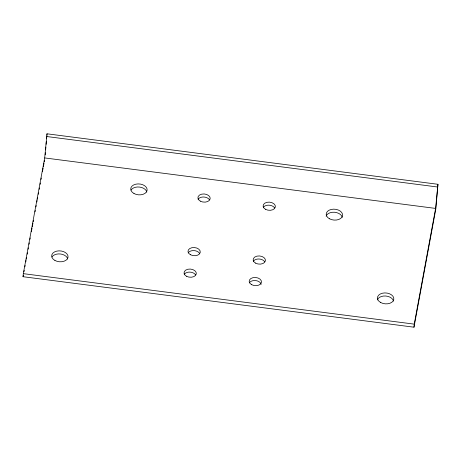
<?xml version="1.0" encoding="UTF-8"?>
<svg xmlns="http://www.w3.org/2000/svg" width="461" height="461" viewBox="0 0 461 461"><rect width="100%" height="100%" fill="white"/><g stroke="black" fill="none" stroke-linecap="round" stroke-linejoin="round"><path stroke-width="0.69" d="M23.05 276.709L23.315 273.65L44.682 157.933L47.016 133.805L437.95 184.291L435.847 208.793L413.984 327.195L23.05 276.709L23.309 275.303M45.218 154.81L45.397 152.706M45.639 149.906L45.875 147.105M46.117 144.305L46.354 141.504M46.596 138.703L46.774 136.606M46.895 135.206L47.016 133.805M413.984 327.195L414.249 324.135L435.616 208.418L437.95 184.291M23.96 271.777L24.22 270.365M24.871 266.844L25.13 265.432M25.781 261.911L26.041 260.5M26.306 259.094L26.565 257.682M27.216 254.155L27.476 252.749M28.127 249.222L28.386 247.816M29.037 244.29L29.297 242.884M29.948 239.357L30.207 237.945M31.383 231.606L32.028 228.08M32.293 226.674L32.944 223.147M33.204 221.735L33.463 220.329M35.024 211.87L35.284 210.464M35.935 206.937L36.194 205.525M36.845 202.004L37.105 200.593M37.37 199.187L37.629 197.775M38.28 194.254L38.54 192.842M39.191 189.315L39.45 187.909M40.101 184.383L40.361 182.977M41.012 179.45L41.271 178.038M42.441 171.699L43.092 168.173M43.351 166.767L44.002 163.24M44.268 161.828L44.527 160.422M46.521 136.496L437.454 186.982M44.682 157.933L435.616 208.418M23.315 273.65L414.249 324.135M249.361 282.824A6.166 4.091 4.9 0 1 255.815 280.593A6.166 4.091 4.9 0 1 261.162 284.351M184.21 274.41A6.166 4.091 4.9 0 1 189.857 272.111A6.166 4.091 4.9 0 1 195.579 274.883M253.337 261.295A6.166 4.091 4.9 0 1 258.99 259.001A6.166 4.091 4.9 0 1 264.706 261.767M188.18 252.882A6.166 4.091 4.9 0 1 193.833 250.588A6.166 4.091 4.9 0 1 199.555 253.354M263.277 207.479A6.166 4.091 4.9 0 1 268.924 205.18A6.166 4.091 4.9 0 1 274.647 207.951M198.074 199.308A6.166 4.091 4.9 0 1 203.727 197.008A6.166 4.091 4.9 0 1 209.45 199.78M377.352 299.944A8.223 5.457 4.9 0 1 385.661 296.008A8.223 5.457 4.9 0 1 393.504 301.085M51.995 256.979A8.223 5.457 4.9 0 1 60.598 254.005A8.223 5.457 4.9 0 1 67.727 259.013M326.111 216.186A8.223 5.457 4.9 0 1 334.421 212.244A8.223 5.457 4.9 0 1 342.264 217.321M131.062 190.047A8.223 5.457 4.9 0 1 139.666 187.074A8.223 5.457 4.9 0 1 146.8 192.081M251.631 284.673A6.166 4.091 4.9 0 0 261.439 282.357A6.166 4.091 4.9 0 0 252.922 277.678A6.166 4.091 4.9 0 0 251.631 284.673M186.48 276.254A6.166 4.091 4.9 0 0 196.288 273.943A6.166 4.091 4.9 0 0 187.771 269.264A6.166 4.091 4.9 0 0 186.48 276.254M255.607 263.145A6.166 4.091 4.9 0 0 265.415 260.828A6.166 4.091 4.9 0 0 256.898 256.149A6.166 4.091 4.9 0 0 255.607 263.145M190.451 254.731A6.166 4.091 4.9 0 0 200.258 252.415A6.166 4.091 4.9 0 0 191.741 247.736A6.166 4.091 4.9 0 0 190.451 254.731M265.548 209.323A6.166 4.091 4.9 0 0 275.355 207.012A6.166 4.091 4.9 0 0 266.838 202.333A6.166 4.091 4.9 0 0 265.548 209.323M200.345 201.152A6.166 4.091 4.9 0 0 210.153 198.841A6.166 4.091 4.9 0 0 201.636 194.162A6.166 4.091 4.9 0 0 200.345 201.152M380.711 302.531A8.223 5.457 4.9 0 0 393.786 299.448A8.223 5.457 4.9 0 0 382.434 293.213A8.223 5.457 4.9 0 0 380.711 302.531M54.934 260.459A8.223 5.457 4.9 0 0 68.009 257.376A8.223 5.457 4.9 0 0 56.657 251.141A8.223 5.457 4.9 0 0 54.934 260.459M329.471 218.773A8.223 5.457 4.9 0 0 342.546 215.69A8.223 5.457 4.9 0 0 331.194 209.45A8.223 5.457 4.9 0 0 329.471 218.773M134.001 193.528A8.223 5.457 4.9 0 0 147.082 190.445A8.223 5.457 4.9 0 0 135.724 184.204A8.223 5.457 4.9 0 0 134.001 193.528"/></g></svg>
